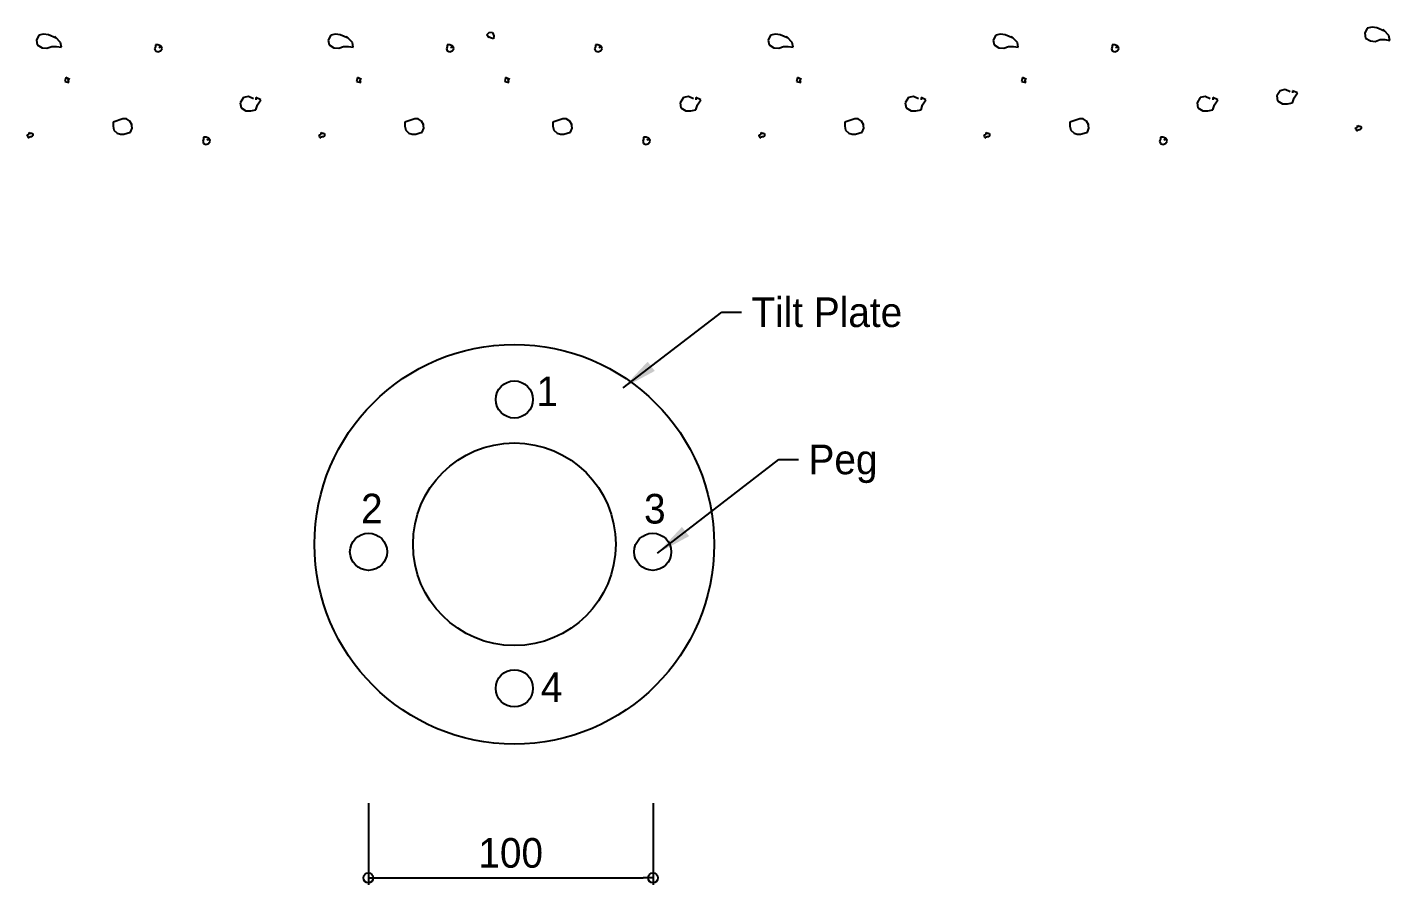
# Model space of a CAD drawing. Header units: millimetres. Extents: x 1073475 to 2890243, y -1340830 to -367733.
# Drawn here: x 2794753 to 2796133, y -370707 to -369839 of the extents above; entities that cross this region are included whole.
import ezdxf
from ezdxf.enums import TextEntityAlignment as Align

# ---------------------------------------------------------------- set-up
doc = ezdxf.new("R2010")
doc.units = ezdxf.units.MM
doc.header["$LTSCALE"] = 50
doc.header["$PDMODE"] = 3
doc.header["$PDSIZE"] = 100
doc.layers.get('Defpoints').update_dxf_attribs({"color": 151})
for name, color, linetype in [('C-1', 1, 'Continuous'), ('C-2', 7, 'Continuous'), ('C-DIM', 7, 'Continuous')]:
    doc.layers.add(name, color=color, linetype=linetype)
doc.styles.add('돋움', font='')
doc.styles.get('돋움').set_extended_font_data('Dotum')
doc.dimstyles.new('SAM-LE-LE-상', dxfattribs={"dimscale": 0.1, "dimtxt": 300, "dimasz": 360, "dimexe": 70, "dimexo": 0, "dimgap": 100, "dimtad": 1, "dimdec": 0, "dimzin": 0, "dimdsep": 46, "dimlunit": 6, "dimtxsty": '돋움', "dimblk": 'NONE', "dimcen": 100, "dimclrd": 8, "dimclre": 8, "dimclrt": 256, "dimadec": 0, "dimazin": 0, "dimtfac": 1, "dimtdec": 0, "dimtix": 1, "dimtmove": 2, "dimatfit": 3, "dimfxl": 70, "dimtolj": 1, "dimtzin": 0, "dimlwd": -1, "dimlwe": -1, "dimarcsym": 0})
doc.dimstyles.new('SAM-상', dxfattribs={"dimscale": 0.1, "dimtxt": 300, "dimasz": 100, "dimexe": 70, "dimexo": 0, "dimgap": 100, "dimtad": 1, "dimdec": 0, "dimzin": 0, "dimdsep": 46, "dimlunit": 6, "dimtxsty": '돋움', "dimblk": 'ORIGIN', "dimcen": 100, "dimclrd": 8, "dimclre": 8, "dimclrt": 1, "dimadec": 0, "dimazin": 0, "dimtfac": 1, "dimtdec": 0, "dimtix": 1, "dimtmove": 2, "dimatfit": 3, "dimfxl": 70, "dimtolj": 1, "dimtzin": 0, "dimlwd": -1, "dimlwe": -1, "dimarcsym": 0})

# ---------------------------------------------------------------- blocks, each defined once
blk = doc.blocks.new('_Origin')
at = {"color": 0, "linetype": 'ByBlock', "lineweight": -2}
blk.add_line((0, 0), (-1, 0), dxfattribs=at)
blk.add_circle((0, 0), 0.5, dxfattribs=at)
blk = doc.blocks.new('*D586')
at = {"layer": 'C-DIM', "color": 8, "transparency": 16777216}
for p, q in [((2795098.7, -370624.7), (2795098.7, -370707.3)), ((2795386.9, -370624.7), (2795386.9, -370707.3)), ((2795108.7, -370700.3), (2795376.9, -370700.3))]:
    blk.add_line(p, q, dxfattribs=at)
at = {"layer": 'Defpoints', "color": 0, "transparency": 16777216}
for p in [(2795098.7, -370624.7), (2795386.9, -370624.7), (2795386.9, -370700.3)]:
    blk.add_point(p, dxfattribs=at)
at = {"layer": 'C-DIM', "color": 8, "transparency": 16777216, "xscale": 10, "yscale": 10, "zscale": 10, "rotation": 180}
blk.add_blockref('_Origin', (2795098.7, -370700.3), dxfattribs=at)
at = {"layer": 'C-DIM', "color": 8, "transparency": 16777216, "xscale": 10, "yscale": 10, "zscale": 10}
blk.add_blockref('_Origin', (2795386.9, -370700.3), dxfattribs=at)
at = {"layer": 'C-DIM', "color": 1, "transparency": 16777216, "insert": (2795242.8, -370675.2), "char_height": 30, "attachment_point": 5, "style": '돋움'}
blk.add_mtext('\\A1;100', dxfattribs=at)
blk = doc.blocks.new('_None')

msp = doc.modelspace()

# ---------------------------------------------------------------- linework, layer by layer
at = {"layer": 'C-1', "color": 9}
for p, q in [((2794765.2, -369847), (2794762.7, -369852)), ((2794770, -369846), (2794765.2, -369847)), ((2794774.9, -369846.7), (2794770, -369846)), ((2794782.8, -369849.9), (2794774.9, -369846.7)), ((2794782.2, -369849.3), (2794781.2, -369848.3)), ((2795060.6, -369847), (2795058.1, -369852)), ((2795065.4, -369846), (2795060.6, -369847)), ((2795070.3, -369846.7), (2795065.4, -369846)), ((2795078.2, -369849.9), (2795070.3, -369846.7)), ((2795077.7, -369849.3), (2795076.6, -369848.3)), ((2795218.5, -369846.6), (2795221.4, -369843.9)), ((2795220.7, -369849.7), (2795218.5, -369846.6)), ((2795222.5, -369849.7), (2795220.3, -369848.8)), ((2795221.4, -369843.9), (2795224.3, -369844.3)), ((2795224.3, -369844.3), (2795225.8, -369847.5)), ((2795225.8, -369847.5), (2795225.4, -369850.6)), ((2795505.9, -369847), (2795503.5, -369852)), ((2795510.8, -369846), (2795505.9, -369847)), ((2795515.7, -369846.7), (2795510.8, -369846)), ((2795523.6, -369849.9), (2795515.7, -369846.7)), ((2795523, -369849.3), (2795521.9, -369848.3)), ((2795733.8, -369847), (2795731.3, -369852)), ((2795738.7, -369846), (2795733.8, -369847)), ((2795743.5, -369846.7), (2795738.7, -369846)), ((2795751.4, -369849.9), (2795743.5, -369846.7)), ((2795750.9, -369849.3), (2795749.8, -369848.3)), ((2796109.9, -369839.9), (2796107.5, -369844.9)), ((2796107.5, -369844.9), (2796108.3, -369849.9)), ((2796114.8, -369838.9), (2796109.9, -369839.9)), ((2796119.7, -369839.6), (2796114.8, -369838.9)), ((2796127.5, -369842.8), (2796119.7, -369839.6)), ((2796127, -369842.2), (2796125.9, -369841.2)), ((2796131.9, -369847.2), (2796127, -369842.2)), ((2796132.7, -369852.2), (2796131.9, -369847.2)), ((2794762.7, -369852), (2794763.5, -369856.9)), ((2794763.5, -369856.9), (2794768.4, -369859.9)), ((2794768.4, -369859.9), (2794773.3, -369860.2)), ((2794773.3, -369860.2), (2794778.2, -369858.3)), ((2794778.2, -369858.3), (2794783.1, -369858.3)), ((2794787.1, -369854.3), (2794782.2, -369849.3)), ((2794783.1, -369858.3), (2794787.9, -369859.2)), ((2794787.9, -369859.2), (2794787.1, -369854.3)), ((2794883.2, -369858.8), (2794882.3, -369860.9)), ((2794882.3, -369860.9), (2794883.2, -369862.9)), ((2794885.7, -369856.8), (2794883.2, -369856.8)), ((2794883.2, -369856.8), (2794883.2, -369858.8)), ((2794888.2, -369857.8), (2794885.7, -369856.8)), ((2794889.1, -369858.8), (2794886.6, -369859.8)), ((2794889.9, -369859.8), (2794888.2, -369857.8)), ((2794888.2, -369862.9), (2794889.9, -369860.9)), ((2794889.9, -369860.9), (2794889.1, -369858.8)), ((2795058.1, -369852), (2795058.9, -369856.9)), ((2795058.9, -369856.9), (2795063.8, -369859.9)), ((2795063.8, -369859.9), (2795068.7, -369860.2)), ((2795068.7, -369860.2), (2795073.6, -369858.3)), ((2795073.6, -369858.3), (2795078.5, -369858.3)), ((2795082.5, -369854.3), (2795077.7, -369849.3)), ((2795078.5, -369858.3), (2795083.3, -369859.2)), ((2795083.3, -369859.2), (2795082.5, -369854.3)), ((2795178.6, -369858.8), (2795177.7, -369860.9)), ((2795177.7, -369860.9), (2795178.6, -369862.9)), ((2795178.6, -369856.8), (2795178.6, -369858.8)), ((2795181.1, -369856.8), (2795178.6, -369856.8)), ((2795183.6, -369857.8), (2795181.1, -369856.8)), ((2795184.5, -369858.8), (2795182, -369859.8)), ((2795185.3, -369859.8), (2795183.6, -369857.8)), ((2795183.6, -369862.9), (2795185.3, -369860.9)), ((2795185.3, -369860.9), (2795184.5, -369858.8)), ((2795225.4, -369850.6), (2795222.5, -369849.7)), ((2795328.6, -369858.8), (2795327.7, -369860.9)), ((2795327.7, -369860.9), (2795328.6, -369862.9)), ((2795328.6, -369856.8), (2795328.6, -369858.8)), ((2795331.1, -369856.8), (2795328.6, -369856.8)), ((2795333.6, -369857.8), (2795331.1, -369856.8)), ((2795334.4, -369858.8), (2795331.9, -369859.8)), ((2795335.3, -369859.8), (2795333.6, -369857.8)), ((2795333.6, -369862.9), (2795335.3, -369860.9)), ((2795335.3, -369860.9), (2795334.4, -369858.8)), ((2795503.5, -369852), (2795504.3, -369856.9)), ((2795504.3, -369856.9), (2795509.2, -369859.9)), ((2795509.2, -369859.9), (2795514.1, -369860.2)), ((2795514.1, -369860.2), (2795519, -369858.3)), ((2795519, -369858.3), (2795523.8, -369858.3)), ((2795527.9, -369854.3), (2795523, -369849.3)), ((2795523.8, -369858.3), (2795528.7, -369859.2)), ((2795528.7, -369859.2), (2795527.9, -369854.3)), ((2795731.3, -369852), (2795732.1, -369856.9)), ((2795732.1, -369856.9), (2795737, -369859.9)), ((2795737, -369859.9), (2795741.9, -369860.2)), ((2795741.9, -369860.2), (2795746.8, -369858.3)), ((2795746.8, -369858.3), (2795751.7, -369858.3)), ((2795755.8, -369854.3), (2795750.9, -369849.3)), ((2795751.7, -369858.3), (2795756.6, -369859.2)), ((2795756.6, -369859.2), (2795755.8, -369854.3)), ((2795851.8, -369858.8), (2795851, -369860.9)), ((2795851, -369860.9), (2795851.8, -369862.9)), ((2795851.8, -369856.8), (2795851.8, -369858.8)), ((2795854.3, -369856.8), (2795851.8, -369856.8)), ((2795856.9, -369857.8), (2795854.3, -369856.8)), ((2795857.7, -369858.8), (2795855.2, -369859.8)), ((2795858.5, -369859.8), (2795856.9, -369857.8)), ((2795856.9, -369862.9), (2795858.5, -369860.9)), ((2795858.5, -369860.9), (2795857.7, -369858.8)), ((2796108.3, -369849.9), (2796113.2, -369852.8)), ((2796113.2, -369852.8), (2796118, -369853.2)), ((2796118, -369853.2), (2796122.9, -369851.2)), ((2796122.9, -369851.2), (2796127.8, -369851.2)), ((2796127.8, -369851.2), (2796132.7, -369852.2)), ((2794883.2, -369862.9), (2794885.7, -369863.9)), ((2794885.7, -369863.9), (2794888.2, -369862.9)), ((2795178.6, -369862.9), (2795181.1, -369863.9)), ((2795181.1, -369863.9), (2795183.6, -369862.9)), ((2795328.6, -369862.9), (2795331.1, -369863.9)), ((2795331.1, -369863.9), (2795333.6, -369862.9)), ((2795851.8, -369862.9), (2795854.3, -369863.9)), ((2795854.3, -369863.9), (2795856.9, -369862.9)), ((2794792.3, -369889.7), (2794791.4, -369893.8)), ((2794796.5, -369891.7), (2794792.3, -369889.7)), ((2795087.7, -369889.7), (2795086.8, -369893.8)), ((2795091.9, -369891.7), (2795087.7, -369889.7)), ((2795237.6, -369889.7), (2795236.8, -369893.8)), ((2795241.8, -369891.7), (2795237.6, -369889.7)), ((2795533, -369889.7), (2795532.2, -369893.8)), ((2795537.3, -369891.7), (2795533, -369889.7)), ((2795760.9, -369889.7), (2795760, -369893.8)), ((2795765.1, -369891.7), (2795760.9, -369889.7)), ((2794791.4, -369893.8), (2794795.6, -369894.8)), ((2794795.6, -369894.8), (2794794.8, -369891.7)), ((2795086.8, -369893.8), (2795091, -369894.8)), ((2795091, -369894.8), (2795090.2, -369891.7)), ((2795236.8, -369893.8), (2795241, -369894.8)), ((2795241, -369894.8), (2795240.2, -369891.7)), ((2795532.2, -369893.8), (2795536.4, -369894.8)), ((2795536.4, -369894.8), (2795535.6, -369891.7)), ((2795760, -369893.8), (2795764.3, -369894.8)), ((2795764.3, -369894.8), (2795763.4, -369891.7)), ((2796021.7, -369903.2), (2796018.3, -369908.3)), ((2796026.7, -369902.1), (2796021.7, -369903.2)), ((2796031.8, -369904.2), (2796026.7, -369902.1)), ((2796039.3, -369905.2), (2796034.3, -369903.2)), ((2796034.3, -369903.2), (2796034.3, -369905.2)), ((2794972.3, -369910.2), (2794969, -369915.4)), ((2794969, -369915.4), (2794969.8, -369920.5)), ((2794977.4, -369909.2), (2794972.3, -369910.2)), ((2794982.4, -369911.3), (2794977.4, -369909.2)), ((2794984.9, -369910.2), (2794984.9, -369912.3)), ((2794990, -369912.3), (2794984.9, -369910.2)), ((2794984.9, -369922.6), (2794986.6, -369917.4)), ((2794986.6, -369917.4), (2794990, -369912.3)), ((2795417.7, -369910.2), (2795414.3, -369915.4)), ((2795414.3, -369915.4), (2795415.2, -369920.5)), ((2795422.7, -369909.2), (2795417.7, -369910.2)), ((2795427.8, -369911.3), (2795422.7, -369909.2)), ((2795435.4, -369912.3), (2795430.3, -369910.2)), ((2795430.3, -369910.2), (2795430.3, -369912.3)), ((2795430.3, -369922.6), (2795432, -369917.4)), ((2795432, -369917.4), (2795435.4, -369912.3)), ((2795645.5, -369910.2), (2795642.2, -369915.4)), ((2795642.2, -369915.4), (2795643, -369920.5)), ((2795650.6, -369909.2), (2795645.5, -369910.2)), ((2795655.6, -369911.3), (2795650.6, -369909.2)), ((2795658.2, -369910.2), (2795658.2, -369912.3)), ((2795663.2, -369912.3), (2795658.2, -369910.2)), ((2795658.2, -369922.6), (2795659.8, -369917.4)), ((2795659.8, -369917.4), (2795663.2, -369912.3)), ((2795940.9, -369910.2), (2795937.6, -369915.4)), ((2795937.6, -369915.4), (2795938.4, -369920.5)), ((2795946, -369909.2), (2795940.9, -369910.2)), ((2795951, -369911.3), (2795946, -369909.2)), ((2795958.6, -369912.3), (2795953.6, -369910.2)), ((2795953.6, -369910.2), (2795953.6, -369912.3)), ((2795953.6, -369922.6), (2795955.2, -369917.4)), ((2795955.2, -369917.4), (2795958.6, -369912.3)), ((2796018.3, -369908.3), (2796019.1, -369913.4)), ((2796019.1, -369913.4), (2796024.2, -369916.5)), ((2796024.2, -369916.5), (2796029.2, -369916.5)), ((2796029.2, -369916.5), (2796034.3, -369915.5)), ((2796034.3, -369915.5), (2796036, -369910.4)), ((2796036, -369910.4), (2796039.3, -369905.2)), ((2794969.8, -369920.5), (2794974.8, -369923.6)), ((2794974.8, -369923.6), (2794979.9, -369923.6)), ((2794979.9, -369923.6), (2794984.9, -369922.6)), ((2795415.2, -369920.5), (2795420.2, -369923.6)), ((2795420.2, -369923.6), (2795425.3, -369923.6)), ((2795425.3, -369923.6), (2795430.3, -369922.6)), ((2795643, -369920.5), (2795648.1, -369923.6)), ((2795648.1, -369923.6), (2795653.1, -369923.6)), ((2795653.1, -369923.6), (2795658.2, -369922.6)), ((2795938.4, -369920.5), (2795943.5, -369923.6)), ((2795943.5, -369923.6), (2795948.5, -369923.6)), ((2795948.5, -369923.6), (2795953.6, -369922.6)), ((2794755.4, -369946.6), (2794755.4, -369945.6)), ((2794755.4, -369945.6), (2794756.5, -369946.2)), ((2794850.3, -369931.8), (2794840.2, -369934.9)), ((2794840.2, -369934.9), (2794840.2, -369939)), ((2794840.2, -369939), (2794841.1, -369943.1)), ((2794841.1, -369943.1), (2794844.4, -369946.2)), ((2794853.7, -369931.8), (2794850.3, -369931.8)), ((2794857.1, -369933.9), (2794853.7, -369931.8)), ((2794854.5, -369946.2), (2794857.9, -369945.2)), ((2794859.6, -369938), (2794857.1, -369933.9)), ((2794858.8, -369936.9), (2794857.9, -369936.9)), ((2794857.9, -369945.2), (2794859.6, -369941.1)), ((2794859.6, -369941.1), (2794858.8, -369936.9)), ((2795050.8, -369945.6), (2795051.9, -369946.2)), ((2795050.8, -369946.6), (2795050.8, -369945.6)), ((2795145.7, -369931.8), (2795135.6, -369934.9)), ((2795135.6, -369934.9), (2795135.6, -369939)), ((2795135.6, -369939), (2795136.5, -369943.1)), ((2795136.5, -369943.1), (2795139.8, -369946.2)), ((2795149.1, -369931.8), (2795145.7, -369931.8)), ((2795152.5, -369933.9), (2795149.1, -369931.8)), ((2795149.9, -369946.2), (2795153.3, -369945.2)), ((2795155, -369938), (2795152.5, -369933.9)), ((2795154.2, -369936.9), (2795153.3, -369936.9)), ((2795153.3, -369945.2), (2795155, -369941.1)), ((2795155, -369941.1), (2795154.2, -369936.9)), ((2795295.7, -369931.8), (2795285.6, -369934.9)), ((2795285.6, -369934.9), (2795285.6, -369939)), ((2795285.6, -369939), (2795286.4, -369943.1)), ((2795286.4, -369943.1), (2795289.8, -369946.2)), ((2795299.1, -369931.8), (2795295.7, -369931.8)), ((2795302.5, -369933.9), (2795299.1, -369931.8)), ((2795299.9, -369946.2), (2795303.3, -369945.2)), ((2795305, -369938), (2795302.5, -369933.9)), ((2795304.2, -369936.9), (2795303.3, -369936.9)), ((2795303.3, -369945.2), (2795305, -369941.1)), ((2795305, -369941.1), (2795304.2, -369936.9)), ((2795496.2, -369946.6), (2795496.2, -369945.6)), ((2795496.2, -369945.6), (2795497.3, -369946.2)), ((2795591.1, -369931.8), (2795581, -369934.9)), ((2795581, -369934.9), (2795581, -369939)), ((2795581, -369939), (2795581.8, -369943.1)), ((2795581.8, -369943.1), (2795585.2, -369946.2)), ((2795594.5, -369931.8), (2795591.1, -369931.8)), ((2795597.9, -369933.9), (2795594.5, -369931.8)), ((2795595.3, -369946.2), (2795598.7, -369945.2)), ((2795600.4, -369938), (2795597.9, -369933.9)), ((2795599.6, -369936.9), (2795598.7, -369936.9)), ((2795598.7, -369945.2), (2795600.4, -369941.1)), ((2795600.4, -369941.1), (2795599.6, -369936.9)), ((2795724, -369945.6), (2795725.1, -369946.2)), ((2795724, -369946.6), (2795724, -369945.6)), ((2795818.9, -369931.8), (2795808.8, -369934.9)), ((2795808.8, -369934.9), (2795808.8, -369939)), ((2795808.8, -369939), (2795809.7, -369943.1)), ((2795809.7, -369943.1), (2795813.1, -369946.2)), ((2795822.3, -369931.8), (2795818.9, -369931.8)), ((2795825.7, -369933.9), (2795822.3, -369931.8)), ((2795823.2, -369946.2), (2795826.6, -369945.2)), ((2795828.2, -369938), (2795825.7, -369933.9)), ((2795827.4, -369936.9), (2795826.6, -369936.9)), ((2795826.6, -369945.2), (2795828.2, -369941.1)), ((2795828.2, -369941.1), (2795827.4, -369936.9)), ((2796098.1, -369940.9), (2796099.2, -369940.7)), ((2796098.5, -369942), (2796098.1, -369940.9)), ((2796099, -369943.2), (2796098.5, -369942)), ((2796100.3, -369944), (2796099, -369943.2)), ((2796099.2, -369940.7), (2796100.2, -369939.6)), ((2796100.7, -369943.2), (2796099.7, -369943.6)), ((2796100.2, -369939.6), (2796100.2, -369938.5)), ((2796100.2, -369938.5), (2796101.2, -369939.1)), ((2796101.8, -369942.9), (2796100.7, -369943.2)), ((2796101.2, -369939.1), (2796102.3, -369939.1)), ((2796102.9, -369942.7), (2796101.8, -369942.9)), ((2796102.3, -369939.1), (2796103.4, -369939.4)), ((2796103.6, -369941.6), (2796102.9, -369942.7)), ((2796103.4, -369939.4), (2796103.6, -369940.5)), ((2796103.6, -369940.5), (2796103.6, -369941.6)), ((2794753.4, -369948), (2794754.5, -369947.8)), ((2794753.8, -369949.1), (2794753.4, -369948)), ((2794754.3, -369950.2), (2794753.8, -369949.1)), ((2794755.6, -369951.1), (2794754.3, -369950.2)), ((2794754.5, -369947.8), (2794755.4, -369946.6)), ((2794755.9, -369950.2), (2794754.9, -369950.7)), ((2794757, -369950), (2794755.9, -369950.2)), ((2794756.5, -369946.2), (2794757.6, -369946.2)), ((2794758.1, -369949.8), (2794757, -369950)), ((2794757.6, -369946.2), (2794758.7, -369946.4)), ((2794758.9, -369948.7), (2794758.1, -369949.8)), ((2794758.7, -369946.4), (2794758.9, -369947.5)), ((2794758.9, -369947.5), (2794758.9, -369948.7)), ((2794844.4, -369946.2), (2794847.8, -369947.2)), ((2794847.8, -369947.2), (2794851.2, -369947.2)), ((2794851.2, -369947.2), (2794854.5, -369946.2)), ((2794931.9, -369952.4), (2794931.1, -369954.4)), ((2794931.1, -369954.4), (2794931.9, -369956.5)), ((2794934.5, -369950.3), (2794931.9, -369950.3)), ((2794931.9, -369950.3), (2794931.9, -369952.4)), ((2794931.9, -369956.5), (2794934.5, -369957.5)), ((2794937, -369951.3), (2794934.5, -369950.3)), ((2794934.5, -369957.5), (2794937, -369956.5)), ((2794937.8, -369952.4), (2794935.3, -369953.4)), ((2794938.7, -369953.4), (2794937, -369951.3)), ((2794937, -369956.5), (2794938.7, -369954.4)), ((2794938.7, -369954.4), (2794937.8, -369952.4)), ((2795048.8, -369948), (2795049.9, -369947.8)), ((2795049.2, -369949.1), (2795048.8, -369948)), ((2795049.7, -369950.2), (2795049.2, -369949.1)), ((2795051, -369951.1), (2795049.7, -369950.2)), ((2795049.9, -369947.8), (2795050.8, -369946.6)), ((2795051.3, -369950.2), (2795050.3, -369950.7)), ((2795052.4, -369950), (2795051.3, -369950.2)), ((2795051.9, -369946.2), (2795053, -369946.2)), ((2795053.5, -369949.8), (2795052.4, -369950)), ((2795053, -369946.2), (2795054.1, -369946.4)), ((2795054.3, -369948.7), (2795053.5, -369949.8)), ((2795054.1, -369946.4), (2795054.3, -369947.5)), ((2795054.3, -369947.5), (2795054.3, -369948.7)), ((2795139.8, -369946.2), (2795143.2, -369947.2)), ((2795143.2, -369947.2), (2795146.6, -369947.2)), ((2795146.6, -369947.2), (2795149.9, -369946.2)), ((2795289.8, -369946.2), (2795293.2, -369947.2)), ((2795293.2, -369947.2), (2795296.5, -369947.2)), ((2795296.5, -369947.2), (2795299.9, -369946.2)), ((2795377.3, -369952.4), (2795376.5, -369954.4)), ((2795376.5, -369954.4), (2795377.3, -369956.5)), ((2795377.3, -369950.3), (2795377.3, -369952.4)), ((2795379.8, -369950.3), (2795377.3, -369950.3)), ((2795377.3, -369956.5), (2795379.8, -369957.5)), ((2795382.3, -369951.3), (2795379.8, -369950.3)), ((2795379.8, -369957.5), (2795382.3, -369956.5)), ((2795383.2, -369952.4), (2795380.7, -369953.4)), ((2795384, -369953.4), (2795382.3, -369951.3)), ((2795382.3, -369956.5), (2795384, -369954.4)), ((2795384, -369954.4), (2795383.2, -369952.4)), ((2795494.2, -369948), (2795495.2, -369947.8)), ((2795494.5, -369949.1), (2795494.2, -369948)), ((2795495.1, -369950.2), (2795494.5, -369949.1)), ((2795496.3, -369951.1), (2795495.1, -369950.2)), ((2795495.2, -369947.8), (2795496.2, -369946.6)), ((2795496.7, -369950.2), (2795495.7, -369950.7)), ((2795497.8, -369950), (2795496.7, -369950.2)), ((2795497.3, -369946.2), (2795498.3, -369946.2)), ((2795498.9, -369949.8), (2795497.8, -369950)), ((2795498.3, -369946.2), (2795499.4, -369946.4)), ((2795499.6, -369948.7), (2795498.9, -369949.8)), ((2795499.4, -369946.4), (2795499.6, -369947.5)), ((2795499.6, -369947.5), (2795499.6, -369948.7)), ((2795585.2, -369946.2), (2795588.6, -369947.2)), ((2795588.6, -369947.2), (2795591.9, -369947.2)), ((2795591.9, -369947.2), (2795595.3, -369946.2)), ((2795722, -369948), (2795723.1, -369947.8)), ((2795722.4, -369949.1), (2795722, -369948)), ((2795722.9, -369950.2), (2795722.4, -369949.1)), ((2795724.2, -369951.1), (2795722.9, -369950.2)), ((2795723.1, -369947.8), (2795724, -369946.6)), ((2795724.5, -369950.2), (2795723.5, -369950.7)), ((2795725.6, -369950), (2795724.5, -369950.2)), ((2795725.1, -369946.2), (2795726.2, -369946.2)), ((2795726.7, -369949.8), (2795725.6, -369950)), ((2795726.2, -369946.2), (2795727.3, -369946.4)), ((2795727.5, -369948.7), (2795726.7, -369949.8)), ((2795727.3, -369946.4), (2795727.5, -369947.5)), ((2795727.5, -369947.5), (2795727.5, -369948.7)), ((2795813.1, -369946.2), (2795816.4, -369947.2)), ((2795816.4, -369947.2), (2795819.8, -369947.2)), ((2795819.8, -369947.2), (2795823.2, -369946.2)), ((2795900.5, -369952.4), (2795899.7, -369954.4)), ((2795899.7, -369954.4), (2795900.5, -369956.5)), ((2795900.5, -369950.3), (2795900.5, -369952.4)), ((2795903.1, -369950.3), (2795900.5, -369950.3)), ((2795900.5, -369956.5), (2795903.1, -369957.5)), ((2795905.6, -369951.3), (2795903.1, -369950.3)), ((2795903.1, -369957.5), (2795905.6, -369956.5)), ((2795906.4, -369952.4), (2795903.9, -369953.4)), ((2795907.3, -369953.4), (2795905.6, -369951.3)), ((2795905.6, -369956.5), (2795907.3, -369954.4)), ((2795907.3, -369954.4), (2795906.4, -369952.4))]:
    msp.add_line(p, q, dxfattribs=at)
at = {"layer": 'C-1'}
msp.add_circle((2795246.5, -370362.5), 102.6, dxfattribs=at)
at = {"layer": 'C-2'}
for centre, radius in [((2795246.5, -370362.5), 202.3), ((2795246.5, -370215.9), 18.8), ((2795098.9, -370370.1), 18.8), ((2795386.6, -370370.1), 18.8), ((2795246.5, -370508.4), 18.8)]:
    msp.add_circle(centre, radius, dxfattribs=at)

# ---------------------------------------------------------------- texts
at = {"layer": 'C-DIM', "color": 1, "style": '돋움'}
for s, p in [('Tilt Plate', (2795486.5, -370127.5)), ('Peg', (2795544.3, -370276.6))]:
    msp.add_text(s, height=30, dxfattribs=at).set_placement(p, align=Align.MIDDLE_LEFT)
for s, p in [('1', (2795268.9, -370222.6)), ('2', (2795091.3, -370341.3)), ('3', (2795377.8, -370341.5)), ('4', (2795273.4, -370522.1))]:
    msp.add_text(s, height=30, dxfattribs=at).set_placement(p)

# ---------------------------------------------------------------- dimensions: what is measured, and where the dimension line sits
at = {"layer": 'C-DIM'}
dim = msp.add_linear_dim(base=(2795386.9, -370700.3), p1=(2795098.7, -370624.7), p2=(2795386.9, -370624.7), text='100', dimstyle='SAM-상', dxfattribs=at)
dim.commit()
dim.dimension.update_dxf_attribs({"geometry": '*D586', "text_midpoint": (2795242.8, -370675.2)})

# ---------------------------------------------------------------- leaders
for points in [[(2795356.5, -370204.2), (2795456.5, -370127.5), (2795476.5, -370127.5)], [(2795391.3, -370371.6), (2795514.3, -370276.6), (2795534.3, -370276.6)]]:
    msp.add_leader(points, dimstyle='SAM-LE-LE-상', dxfattribs=at)

doc.saveas('drawing.dxf')
